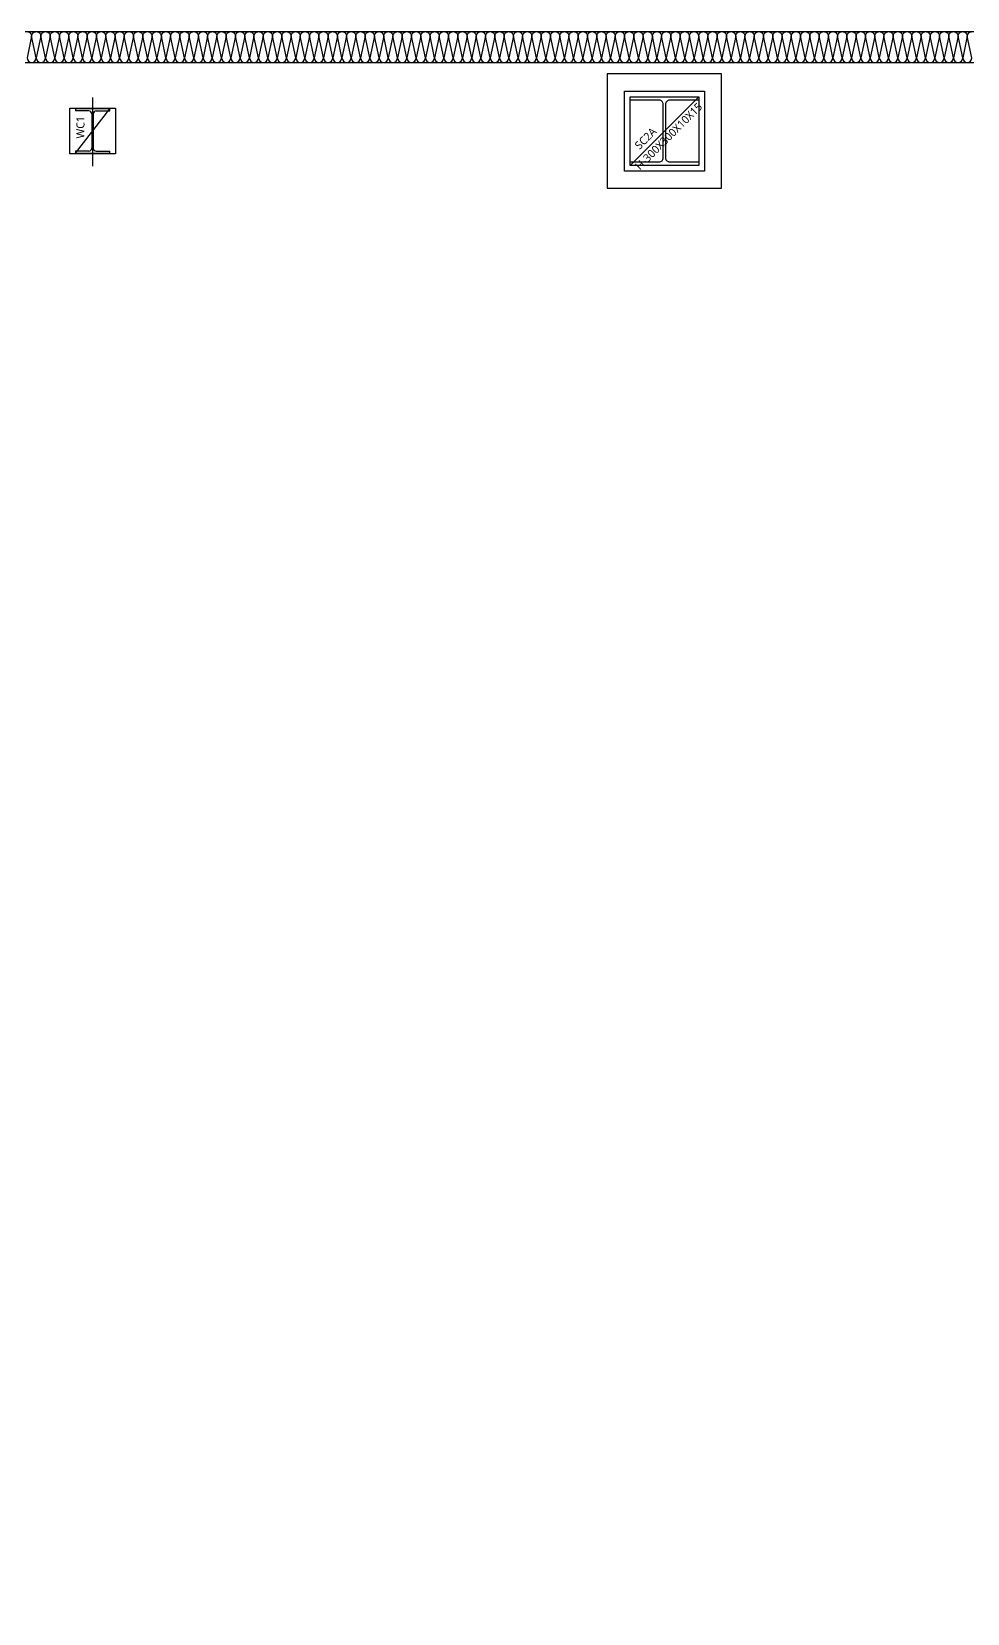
# Model space of a CAD drawing. Header units: millimetres. Extents: x -168200 to 504600, y -244718 to -125918.
# Drawn here: x -63466 to -59376, y -165301 to -158383 of the extents above; entities that cross this region are included whole.
import ezdxf
from ezdxf.enums import TextEntityAlignment as Align

# ---------------------------------------------------------------- set-up
doc = ezdxf.new("R2010")
doc.units = ezdxf.units.MM
doc.layers.add('arch', color=8, linetype='Continuous')
doc.styles.add('스타일1', font='malgun.ttf')

# ---------------------------------------------------------------- blocks, each defined once
blk = doc.blocks.new('*U485')
at = {"color": 0}
for points in [[(-36018.1, 0, -0.414214), (-36033.1, 15), (-36018.1, 85, 1), (-36048.1, 85), (-36033.1, 15, -0.414214), (-36048.1, 0, 0.414214)], [(-35988.1, 0, -0.414214), (-36003.1, 15), (-35988.1, 85, 1), (-36018.1, 85), (-36003.1, 15, -0.414214), (-36018.1, 0, 0.414214)], [(-35958.1, 0, -0.414214), (-35973.1, 15), (-35958.1, 85, 1), (-35988.1, 85), (-35973.1, 15, -0.414214), (-35988.1, 0, 0.414214)], [(-35928.1, 0, -0.414214), (-35943.1, 15), (-35928.1, 85, 1), (-35958.1, 85), (-35943.1, 15, -0.414214), (-35958.1, 0, 0.414214)], [(-35898.1, 0, -0.414214), (-35913.1, 15), (-35898.1, 85, 1), (-35928.1, 85), (-35913.1, 15, -0.414214), (-35928.1, 0, 0.414214)], [(-35868.1, 0, -0.414214), (-35883.1, 15), (-35868.1, 85, 1), (-35898.1, 85), (-35883.1, 15, -0.414214), (-35898.1, 0, 0.414214)], [(-35838.1, 0, -0.414214), (-35853.1, 15), (-35838.1, 85, 1), (-35868.1, 85), (-35853.1, 15, -0.414214), (-35868.1, 0, 0.414214)], [(-35808.1, 0, -0.414214), (-35823.1, 15), (-35808.1, 85, 1), (-35838.1, 85), (-35823.1, 15, -0.414214), (-35838.1, 0, 0.414214)], [(-35778.1, 0, -0.414214), (-35793.1, 15), (-35778.1, 85, 1), (-35808.1, 85), (-35793.1, 15, -0.414214), (-35808.1, 0, 0.414214)], [(-35748.1, 0, -0.414214), (-35763.1, 15), (-35748.1, 85, 1), (-35778.1, 85), (-35763.1, 15, -0.414214), (-35778.1, 0, 0.414214)], [(-35718.1, 0, -0.414214), (-35733.1, 15), (-35718.1, 85, 1), (-35748.1, 85), (-35733.1, 15, -0.414214), (-35748.1, 0, 0.414214)], [(-35688.1, 0, -0.414214), (-35703.1, 15), (-35688.1, 85, 1), (-35718.1, 85), (-35703.1, 15, -0.414214), (-35718.1, 0, 0.414214)], [(-35658.1, 0, -0.414214), (-35673.1, 15), (-35658.1, 85, 1), (-35688.1, 85), (-35673.1, 15, -0.414214), (-35688.1, 0, 0.414214)], [(-35628.1, 0, -0.414214), (-35643.1, 15), (-35628.1, 85, 1), (-35658.1, 85), (-35643.1, 15, -0.414214), (-35658.1, 0, 0.414214)], [(-35598.1, 0, -0.414214), (-35613.1, 15), (-35598.1, 85, 1), (-35628.1, 85), (-35613.1, 15, -0.414214), (-35628.1, 0, 0.414214)], [(-35568.1, 0, -0.414214), (-35583.1, 15), (-35568.1, 85, 1), (-35598.1, 85), (-35583.1, 15, -0.414214), (-35598.1, 0, 0.414214)], [(-35538.1, 0, -0.414214), (-35553.1, 15), (-35538.1, 85, 1), (-35568.1, 85), (-35553.1, 15, -0.414214), (-35568.1, 0, 0.414214)], [(-35508.1, 0, -0.414214), (-35523.1, 15), (-35508.1, 85, 1), (-35538.1, 85), (-35523.1, 15, -0.414214), (-35538.1, 0, 0.414214)], [(-35478.1, 0, -0.414214), (-35493.1, 15), (-35478.1, 85, 1), (-35508.1, 85), (-35493.1, 15, -0.414214), (-35508.1, 0, 0.414214)], [(-35448.1, 0, -0.414214), (-35463.1, 15), (-35448.1, 85, 1), (-35478.1, 85), (-35463.1, 15, -0.414214), (-35478.1, 0, 0.414214)], [(-35418.1, 0, -0.414214), (-35433.1, 15), (-35418.1, 85, 1), (-35448.1, 85), (-35433.1, 15, -0.414214), (-35448.1, 0, 0.414214)], [(-35388.1, 0, -0.414214), (-35403.1, 15), (-35388.1, 85, 1), (-35418.1, 85), (-35403.1, 15, -0.414214), (-35418.1, 0, 0.414214)], [(-35358.1, 0, -0.414214), (-35373.1, 15), (-35358.1, 85, 1), (-35388.1, 85), (-35373.1, 15, -0.414214), (-35388.1, 0, 0.414214)], [(-35328.1, 0, -0.414214), (-35343.1, 15), (-35328.1, 85, 1), (-35358.1, 85), (-35343.1, 15, -0.414214), (-35358.1, 0, 0.414214)], [(-35298.1, 0, -0.414214), (-35313.1, 15), (-35298.1, 85, 1), (-35328.1, 85), (-35313.1, 15, -0.414214), (-35328.1, 0, 0.414214)], [(-35268.1, 0, -0.414214), (-35283.1, 15), (-35268.1, 85, 1), (-35298.1, 85), (-35283.1, 15, -0.414214), (-35298.1, 0, 0.414214)], [(-35238.1, 0, -0.414214), (-35253.1, 15), (-35238.1, 85, 1), (-35268.1, 85), (-35253.1, 15, -0.414214), (-35268.1, 0, 0.414214)], [(-35208.1, 0, -0.414214), (-35223.1, 15), (-35208.1, 85, 1), (-35238.1, 85), (-35223.1, 15, -0.414214), (-35238.1, 0, 0.414214)], [(-35178.1, 0, -0.414214), (-35193.1, 15), (-35178.1, 85, 1), (-35208.1, 85), (-35193.1, 15, -0.414214), (-35208.1, 0, 0.414214)], [(-35148.1, 0, -0.414214), (-35163.1, 15), (-35148.1, 85, 1), (-35178.1, 85), (-35163.1, 15, -0.414214), (-35178.1, 0, 0.414214)], [(-35118.1, 0, -0.414214), (-35133.1, 15), (-35118.1, 85, 1), (-35148.1, 85), (-35133.1, 15, -0.414214), (-35148.1, 0, 0.414214)], [(-35088.1, 0, -0.414214), (-35103.1, 15), (-35088.1, 85, 1), (-35118.1, 85), (-35103.1, 15, -0.414214), (-35118.1, 0, 0.414214)], [(-35058.1, 0, -0.414214), (-35073.1, 15), (-35058.1, 85, 1), (-35088.1, 85), (-35073.1, 15, -0.414214), (-35088.1, 0, 0.414214)], [(-35028.1, 0, -0.414214), (-35043.1, 15), (-35028.1, 85, 1), (-35058.1, 85), (-35043.1, 15, -0.414214), (-35058.1, 0, 0.414214)], [(-34998.1, 0, -0.414214), (-35013.1, 15), (-34998.1, 85, 1), (-35028.1, 85), (-35013.1, 15, -0.414214), (-35028.1, 0, 0.414214)], [(-34968.1, 0, -0.414214), (-34983.1, 15), (-34968.1, 85, 1), (-34998.1, 85), (-34983.1, 15, -0.414214), (-34998.1, 0, 0.414214)], [(-34938.1, 0, -0.414214), (-34953.1, 15), (-34938.1, 85, 1), (-34968.1, 85), (-34953.1, 15, -0.414214), (-34968.1, 0, 0.414214)], [(-34908.1, 0, -0.414214), (-34923.1, 15), (-34908.1, 85, 1), (-34938.1, 85), (-34923.1, 15, -0.414214), (-34938.1, 0, 0.414214)], [(-34878.1, 0, -0.414214), (-34893.1, 15), (-34878.1, 85, 1), (-34908.1, 85), (-34893.1, 15, -0.414214), (-34908.1, 0, 0.414214)], [(-34848.1, 0, -0.414214), (-34863.1, 15), (-34848.1, 85, 1), (-34878.1, 85), (-34863.1, 15, -0.414214), (-34878.1, 0, 0.414214)], [(-34818.1, 0, -0.414214), (-34833.1, 15), (-34818.1, 85, 1), (-34848.1, 85), (-34833.1, 15, -0.414214), (-34848.1, 0, 0.414214)], [(-34788.1, 0, -0.414214), (-34803.1, 15), (-34788.1, 85, 1), (-34818.1, 85), (-34803.1, 15, -0.414214), (-34818.1, 0, 0.414214)], [(-34758.1, 0, -0.414214), (-34773.1, 15), (-34758.1, 85, 1), (-34788.1, 85), (-34773.1, 15, -0.414214), (-34788.1, 0, 0.414214)], [(-34728.1, 0, -0.414214), (-34743.1, 15), (-34728.1, 85, 1), (-34758.1, 85), (-34743.1, 15, -0.414214), (-34758.1, 0, 0.414214)], [(-34698.1, 0, -0.414214), (-34713.1, 15), (-34698.1, 85, 1), (-34728.1, 85), (-34713.1, 15, -0.414214), (-34728.1, 0, 0.414214)], [(-34668.1, 0, -0.414214), (-34683.1, 15), (-34668.1, 85, 1), (-34698.1, 85), (-34683.1, 15, -0.414214), (-34698.1, 0, 0.414214)], [(-34638.1, 0, -0.414214), (-34653.1, 15), (-34638.1, 85, 1), (-34668.1, 85), (-34653.1, 15, -0.414214), (-34668.1, 0, 0.414214)], [(-34608.1, 0, -0.414214), (-34623.1, 15), (-34608.1, 85, 1), (-34638.1, 85), (-34623.1, 15, -0.414214), (-34638.1, 0, 0.414214)], [(-34578.1, 0, -0.414214), (-34593.1, 15), (-34578.1, 85, 1), (-34608.1, 85), (-34593.1, 15, -0.414214), (-34608.1, 0, 0.414214)], [(-34548.1, 0, -0.414214), (-34563.1, 15), (-34548.1, 85, 1), (-34578.1, 85), (-34563.1, 15, -0.414214), (-34578.1, 0, 0.414214)], [(-34518.1, 0, -0.414214), (-34533.1, 15), (-34518.1, 85, 1), (-34548.1, 85), (-34533.1, 15, -0.414214), (-34548.1, 0, 0.414214)], [(-34488.1, 0, -0.414214), (-34503.1, 15), (-34488.1, 85, 1), (-34518.1, 85), (-34503.1, 15, -0.414214), (-34518.1, 0, 0.414214)], [(-34458.1, 0, -0.414214), (-34473.1, 15), (-34458.1, 85, 1), (-34488.1, 85), (-34473.1, 15, -0.414214), (-34488.1, 0, 0.414214)], [(-34428.1, 0, -0.414214), (-34443.1, 15), (-34428.1, 85, 1), (-34458.1, 85), (-34443.1, 15, -0.414214), (-34458.1, 0, 0.414214)], [(-34398.1, 0, -0.414214), (-34413.1, 15), (-34398.1, 85, 1), (-34428.1, 85), (-34413.1, 15, -0.414214), (-34428.1, 0, 0.414214)], [(-34368.1, 0, -0.414214), (-34383.1, 15), (-34368.1, 85, 1), (-34398.1, 85), (-34383.1, 15, -0.414214), (-34398.1, 0, 0.414214)], [(-34338.1, 0, -0.414214), (-34353.1, 15), (-34338.1, 85, 1), (-34368.1, 85), (-34353.1, 15, -0.414214), (-34368.1, 0, 0.414214)], [(-34308.1, 0, -0.414214), (-34323.1, 15), (-34308.1, 85, 1), (-34338.1, 85), (-34323.1, 15, -0.414214), (-34338.1, 0, 0.414214)], [(-34278.1, 0, -0.414214), (-34293.1, 15), (-34278.1, 85, 1), (-34308.1, 85), (-34293.1, 15, -0.414214), (-34308.1, 0, 0.414214)], [(-34248.1, 0, -0.414214), (-34263.1, 15), (-34248.1, 85, 1), (-34278.1, 85), (-34263.1, 15, -0.414214), (-34278.1, 0, 0.414214)], [(-34218.1, 0, -0.414214), (-34233.1, 15), (-34218.1, 85, 1), (-34248.1, 85), (-34233.1, 15, -0.414214), (-34248.1, 0, 0.414214)], [(-34188.1, 0, -0.414214), (-34203.1, 15), (-34188.1, 85, 1), (-34218.1, 85), (-34203.1, 15, -0.414214), (-34218.1, 0, 0.414214)], [(-34158.1, 0, -0.414214), (-34173.1, 15), (-34158.1, 85, 1), (-34188.1, 85), (-34173.1, 15, -0.414214), (-34188.1, 0, 0.414214)], [(-34128.1, 0, -0.414214), (-34143.1, 15), (-34128.1, 85, 1), (-34158.1, 85), (-34143.1, 15, -0.414214), (-34158.1, 0, 0.414214)], [(-34098.1, 0, -0.414214), (-34113.1, 15), (-34098.1, 85, 1), (-34128.1, 85), (-34113.1, 15, -0.414214), (-34128.1, 0, 0.414214)], [(-34068.1, 0, -0.414214), (-34083.1, 15), (-34068.1, 85, 1), (-34098.1, 85), (-34083.1, 15, -0.414214), (-34098.1, 0, 0.414214)], [(-34038.1, 0, -0.414214), (-34053.1, 15), (-34038.1, 85, 1), (-34068.1, 85), (-34053.1, 15, -0.414214), (-34068.1, 0, 0.414214)], [(-34008.1, 0, -0.414214), (-34023.1, 15), (-34008.1, 85, 1), (-34038.1, 85), (-34023.1, 15, -0.414214), (-34038.1, 0, 0.414214)], [(-33978.1, 0, -0.414214), (-33993.1, 15), (-33978.1, 85, 1), (-34008.1, 85), (-33993.1, 15, -0.414214), (-34008.1, 0, 0.414214)], [(-33948.1, 0, -0.414214), (-33963.1, 15), (-33948.1, 85, 1), (-33978.1, 85), (-33963.1, 15, -0.414214), (-33978.1, 0, 0.414214)], [(-33918.1, 0, -0.414214), (-33933.1, 15), (-33918.1, 85, 1), (-33948.1, 85), (-33933.1, 15, -0.414214), (-33948.1, 0, 0.414214)], [(-33888.1, 0, -0.414214), (-33903.1, 15), (-33888.1, 85, 1), (-33918.1, 85), (-33903.1, 15, -0.414214), (-33918.1, 0, 0.414214)], [(-33858.1, 0, -0.414214), (-33873.1, 15), (-33858.1, 85, 1), (-33888.1, 85), (-33873.1, 15, -0.414214), (-33888.1, 0, 0.414214)], [(-33828.1, 0, -0.414214), (-33843.1, 15), (-33828.1, 85, 1), (-33858.1, 85), (-33843.1, 15, -0.414214), (-33858.1, 0, 0.414214)], [(-33798.1, 0, -0.414214), (-33813.1, 15), (-33798.1, 85, 1), (-33828.1, 85), (-33813.1, 15, -0.414214), (-33828.1, 0, 0.414214)], [(-33768.1, 0, -0.414214), (-33783.1, 15), (-33768.1, 85, 1), (-33798.1, 85), (-33783.1, 15, -0.414214), (-33798.1, 0, 0.414214)], [(-33738.1, 0, -0.414214), (-33753.1, 15), (-33738.1, 85, 1), (-33768.1, 85), (-33753.1, 15, -0.414214), (-33768.1, 0, 0.414214)], [(-33708.1, 0, -0.414214), (-33723.1, 15), (-33708.1, 85, 1), (-33738.1, 85), (-33723.1, 15, -0.414214), (-33738.1, 0, 0.414214)], [(-33678.1, 0, -0.414214), (-33693.1, 15), (-33678.1, 85, 1), (-33708.1, 85), (-33693.1, 15, -0.414214), (-33708.1, 0, 0.414214)], [(-33648.1, 0, -0.414214), (-33663.1, 15), (-33648.1, 85, 1), (-33678.1, 85), (-33663.1, 15, -0.414214), (-33678.1, 0, 0.414214)], [(-33618.1, 0, -0.414214), (-33633.1, 15), (-33618.1, 85, 1), (-33648.1, 85), (-33633.1, 15, -0.414214), (-33648.1, 0, 0.414214)], [(-33588.1, 0, -0.414214), (-33603.1, 15), (-33588.1, 85, 1), (-33618.1, 85), (-33603.1, 15, -0.414214), (-33618.1, 0, 0.414214)], [(-33558.1, 0, -0.414214), (-33573.1, 15), (-33558.1, 85, 1), (-33588.1, 85), (-33573.1, 15, -0.414214), (-33588.1, 0, 0.414214)], [(-33528.1, 0, -0.414214), (-33543.1, 15), (-33528.1, 85, 1), (-33558.1, 85), (-33543.1, 15, -0.414214), (-33558.1, 0, 0.414214)], [(-33498.1, 0, -0.414214), (-33513.1, 15), (-33498.1, 85, 1), (-33528.1, 85), (-33513.1, 15, -0.414214), (-33528.1, 0, 0.414214)], [(-33468.1, 0, -0.414214), (-33483.1, 15), (-33468.1, 85, 1), (-33498.1, 85), (-33483.1, 15, -0.414214), (-33498.1, 0, 0.414214)], [(-33438.1, 0, -0.414214), (-33453.1, 15), (-33438.1, 85, 1), (-33468.1, 85), (-33453.1, 15, -0.414214), (-33468.1, 0, 0.414214)], [(-33408.1, 0, -0.414214), (-33423.1, 15), (-33408.1, 85, 1), (-33438.1, 85), (-33423.1, 15, -0.414214), (-33438.1, 0, 0.414214)], [(-33378.1, 0, -0.414214), (-33393.1, 15), (-33378.1, 85, 1), (-33408.1, 85), (-33393.1, 15, -0.414214), (-33408.1, 0, 0.414214)], [(-33348.1, 0, -0.414214), (-33363.1, 15), (-33348.1, 85, 1), (-33378.1, 85), (-33363.1, 15, -0.414214), (-33378.1, 0, 0.414214)], [(-33318.1, 0, -0.414214), (-33333.1, 15), (-33318.1, 85, 1), (-33348.1, 85), (-33333.1, 15, -0.414214), (-33348.1, 0, 0.414214)], [(-33288.1, 0, -0.414214), (-33303.1, 15), (-33288.1, 85, 1), (-33318.1, 85), (-33303.1, 15, -0.414214), (-33318.1, 0, 0.414214)], [(-33258.1, 0, -0.414214), (-33273.1, 15), (-33258.1, 85, 1), (-33288.1, 85), (-33273.1, 15, -0.414214), (-33288.1, 0, 0.414214)], [(-33228.1, 0, -0.414214), (-33243.1, 15), (-33228.1, 85, 1), (-33258.1, 85), (-33243.1, 15, -0.414214), (-33258.1, 0, 0.414214)], [(-33198.1, 0, -0.414214), (-33213.1, 15), (-33198.1, 85, 1), (-33228.1, 85), (-33213.1, 15, -0.414214), (-33228.1, 0, 0.414214)], [(-33168.1, 0, -0.414214), (-33183.1, 15), (-33168.1, 85, 1), (-33198.1, 85), (-33183.1, 15, -0.414214), (-33198.1, 0, 0.414214)], [(-33138.1, 0, -0.414214), (-33153.1, 15), (-33138.1, 85, 1), (-33168.1, 85), (-33153.1, 15, -0.414214), (-33168.1, 0, 0.414214)], [(-33108.1, 0, -0.414214), (-33123.1, 15), (-33108.1, 85, 1), (-33138.1, 85), (-33123.1, 15, -0.414214), (-33138.1, 0, 0.414214)], [(-33078.1, 0, -0.414214), (-33093.1, 15), (-33078.1, 85, 1), (-33108.1, 85), (-33093.1, 15, -0.414214), (-33108.1, 0, 0.414214)], [(-33048.1, 0, -0.414214), (-33063.1, 15), (-33048.1, 85, 1), (-33078.1, 85), (-33063.1, 15, -0.414214), (-33078.1, 0, 0.414214)], [(-33018.1, 0, -0.414214), (-33033.1, 15), (-33018.1, 85, 1), (-33048.1, 85), (-33033.1, 15, -0.414214), (-33048.1, 0, 0.414214)], [(-32988.1, 0, -0.414214), (-33003.1, 15), (-32988.1, 85, 1), (-33018.1, 85), (-33003.1, 15, -0.414214), (-33018.1, 0, 0.414214)]]:
    blk.add_lwpolyline(points, format="xyb", dxfattribs=at)
blk = doc.blocks.new('S-SC2A')
at = {"color": 0}
blk.add_line((-150, -150), (150, 150), dxfattribs=at)
for points in [[(-175, 175), (175, 175), (175, -175), (-175, -175)], [(-150, 150), (150, 150), (150, -150), (-150, -150)]]:
    blk.add_lwpolyline(points, close=True, dxfattribs=at)
blk.add_lwpolyline([(-150, -150), (-150, -135), (-23, -135, 0.414214), (-5, -117), (-5, 117, 0.414214), (-23, 135), (-150, 135), (-150, 150), (150, 150), (150, 135), (23, 135, 0.414214), (5, 117), (5, -117, 0.414214), (23, -135), (150, -135), (150, -150)], format="xyb", close=True, dxfattribs=at)
at = {"color": 0, "style": '스타일1'}
blk.add_text('H-300X300X10X15', height=35, rotation=45, dxfattribs=at).set_placement((18.7, -22.5), align=Align.MIDDLE_CENTER)
blk.add_text('SC2A', height=35, rotation=45, dxfattribs=at).set_placement((-108.6, -82.9))
blk = doc.blocks.new('*U506')
at = {"color": 0}
for p, q in [((59, 185), (0, 185)), ((72, 172), (72, 22)), ((78, 172), (78, 22)), ((91, 185), (150, 185)), ((59, 9), (0, 9)), ((91, 9), (150, 9))]:
    blk.add_line(p, q, dxfattribs=at)
for points in [[(150, 185), (150, 194), (0, 194), (0, 185)], [(0, 9), (0, 0), (150, 0), (150, 9)]]:
    blk.add_lwpolyline(points, dxfattribs=at)
for centre, start, end in [((59, 172), 0, 90), ((91, 172), 90, 180), ((59, 22), 270, 0), ((91, 22), 180, 270)]:
    blk.add_arc(centre, 13, start, end, dxfattribs=at)
blk = doc.blocks.new('S-WC1')
at = {"color": 0}
for p, q in [((0, 147), (0, -153)), ((-75, -97), (75, 97))]:
    blk.add_line(p, q, dxfattribs=at)
blk.add_lwpolyline([(-100, 100), (100, 100), (100, -100), (-100, -100)], close=True, dxfattribs=at)
blk.add_blockref('*U506', (-75, -97), dxfattribs=at)
at = {"color": 0, "style": '스타일1'}
blk.add_text('WC1', height=35, rotation=90, dxfattribs=at).set_placement((-35.6, -32.3))
blk = doc.blocks.new('pit건축기초')
at = {"layer": 'arch'}
for points in [[(-360145.2, -75953.1), (-359205.2, -75953.1), (-305140.2, -75953.1), (-305140.2, -90988.1)], [(-376875.2, -89888.1), (-376875.2, -76088.1), (-360130.2, -76088.1), (-359220.2, -76088.1), (-305275.2, -76088.1), (-305275.2, -90988.1)]]:
    blk.add_lwpolyline(points, dxfattribs=at)
at = {"layer": 'arch', "ltscale": 3}
blk.add_lwpolyline([(-310825.2, -76638.1), (-310325.2, -76638.1), (-310325.2, -76138.1), (-310825.2, -76138.1)], close=True, dxfattribs=at)
at = {"layer": 'arch', "xscale": 1.35, "yscale": 1.35, "zscale": 1.35, "rotation": 180}
blk.add_blockref('*U485', (-357895.7, -75953.1), dxfattribs=at)
at = {"layer": 'arch'}
for name, p in [('S-WC1', (-313075.2, -76388.1)), ('S-SC2A', (-310575.2, -76388.1))]:
    blk.add_blockref(name, p, dxfattribs=at)

msp = doc.modelspace()

# ---------------------------------------------------------------- block references
msp.add_blockref('pit건축기초', (249875.2, -82429.6))

doc.saveas('drawing.dxf')
